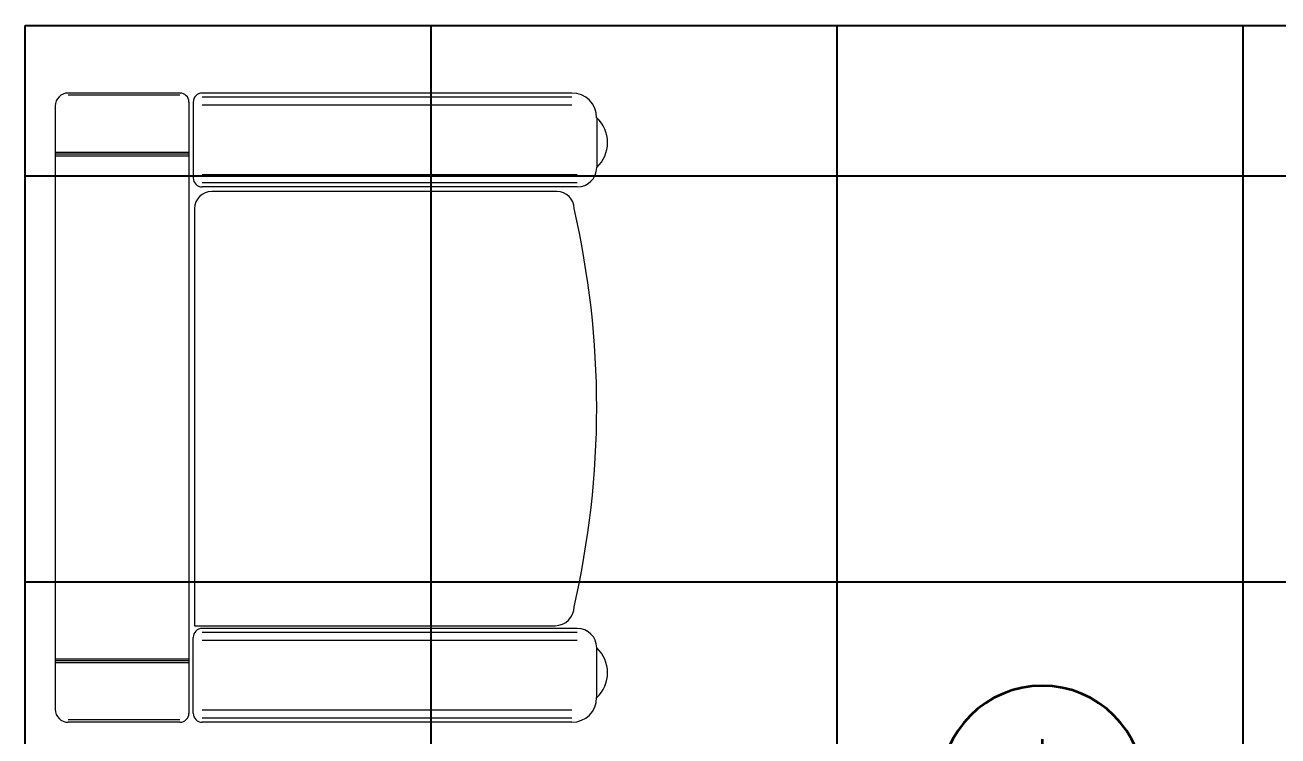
# Model space of a CAD drawing. Extents: x -12260 to 57327, y -29287 to 19916.
# Drawn here: x 3350 to 5202, y 7559 to 8610 of the extents above; entities that cross this region are included whole.
import ezdxf
from ezdxf.enums import TextEntityAlignment as Align

# ---------------------------------------------------------------- set-up
doc = ezdxf.new("R2010")
doc.units = 0
doc.header["$LTSCALE"] = 0.25
doc.linetypes.add('DASHDOT', pattern=[25.4, 12.7, -6.35, 0, -6.35])
doc.layers.add('01-First Floor$0$FALSE CEILING', color=251, linetype='Continuous')
for name, color, linetype, lineweight in [('01-First Floor$0$LOADING', 253, 'Continuous', 5), ('01-First Floor$0$Walls', 251, 'Continuous', 5), ('E-LITE-CIRC-NUMB', 6, 'Continuous', 25), ('E-LITE-CLNG @ 100', 150, 'Continuous', 35), ('E-LITE-CLNG-CNDT', 6, 'DASHDOT', 35), ('E-LITE-CTRL', 6, 'Continuous', 25), ('E-LITE-IDEN', 6, 'Continuous', 25)]:
    doc.layers.add(name, color=color, linetype=linetype, lineweight=lineweight)
doc.styles.add('DC_SIMPLEX', font='SIMPLEX.shx', dxfattribs={"width": 0.7})

# ---------------------------------------------------------------- blocks, each defined once
blk = doc.blocks.new('01-First Floor$0$single seat')
at = {"layer": '01-First Floor$0$LOADING'}
for p, q in [((-972558.1, -381684), (-972723.2, -381684)), ((-972558.1, -381687.4), (-972723.2, -381687.4)), ((-971978.9, -381684), (-972525.2, -381684)), ((-971978.9, -381689.9), (-972525.2, -381689.9)), ((-972742.2, -381703.1), (-972742.2, -382595.5)), ((-972544.8, -381697.3), (-972544.8, -382601.1)), ((-972538.5, -381697.3), (-972538.5, -381809.5)), ((-971978.9, -381701.7), (-972525.2, -381701.7)), ((-971942.2, -381720.6), (-971942.2, -381794)), ((-972544.8, -381772.1), (-972742.2, -381772.1)), ((-972544.8, -381774.6), (-972742.2, -381774.6)), ((-972544.8, -381777.1), (-972742.2, -381777.1)), ((-971971, -381805.1), (-972525.2, -381805.1)), ((-971971, -381816.9), (-972525.2, -381816.9)), ((-971971, -381822.8), (-972525.2, -381822.8)), ((-972001, -381829.5), (-972511, -381829.5)), ((-972536.4, -381854.9), (-972536.4, -382471.4)), ((-972536.4, -382471.4), (-972003.7, -382471.4)), ((-972538.5, -382600.9), (-972538.5, -382488.7)), ((-971971, -382475.4), (-972525.2, -382475.4)), ((-971971, -382481.3), (-972525.2, -382481.3)), ((-971971, -382493.1), (-972525.2, -382493.1)), ((-971942.2, -382577.6), (-971942.2, -382504.2)), ((-972544.8, -382521), (-972742.2, -382521)), ((-972544.8, -382523.6), (-972742.2, -382523.6)), ((-972544.8, -382526.1), (-972742.2, -382526.1)), ((-971978.9, -382596.4), (-972525.2, -382596.4)), ((-972558.1, -382610.8), (-972723.2, -382610.8)), ((-972558.1, -382614.2), (-972723.2, -382614.2)), ((-971978.9, -382608.3), (-972525.2, -382608.3)), ((-971978.9, -382614.2), (-972525.2, -382614.2))]:
    blk.add_line(p, q, dxfattribs=at)
for centre, radius, start, end in [((-972723.2, -381703.1), 19.1, 90, 180), ((-972558.1, -381697.3), 13.3, 0, 90), ((-972525.2, -381697.3), 13.3, 90, 180), ((-971978.9, -381720.6), 36.6, 0, 90), ((-971976, -381757.3), 49.9, 312.6462, 47.3538), ((-971971, -381794), 28.8, 270, 0), ((-972525.2, -381809.5), 13.3, 180, 270), ((-972511, -381854.9), 25.3, 90, 180), ((-972001, -381854.9), 25.3, 0, 90), ((-973252.2, -382149.1), 1310, 347.0217, 12.9783), ((-972003.7, -382443.3), 28.1, 270, 0), ((-972525.2, -382488.7), 13.3, 90, 180), ((-971971, -382504.2), 28.8, 0, 90), ((-971976, -382540.9), 49.9, 312.6462, 47.3538), ((-971978.9, -382577.6), 36.6, 270, 0), ((-972723.2, -382595.1), 19.1, 180, 270), ((-972558.1, -382600.9), 13.3, 270, 0), ((-972525.2, -382600.9), 13.3, 180, 270)]:
    blk.add_arc(centre, radius, start, end, dxfattribs=at)
blk = doc.blocks.new('01-First Floor')
at = {"layer": '01-First Floor$0$FALSE CEILING', "linetype": 'Continuous'}
for p, q in [((3950.4, 6586.9), (3950.4, 8609.1)), ((4550.4, 6586.9), (4550.4, 8609.1)), ((5150.4, 6586.9), (5150.4, 8609.1)), ((3350.4, 8386.9), (8296.4, 8386.9)), ((3350.4, 7786.9), (8296.4, 7786.9))]:
    blk.add_line(p, q, dxfattribs=at)
at = {"layer": '01-First Floor$0$FALSE CEILING'}
blk.add_lwpolyline([(3350.4, 8609.1), (8296.4, 8609.1), (8296.4, 6586.9), (3350.4, 6586.9)], close=True, dxfattribs=at)
at = {"layer": '01-First Floor$0$Walls'}
for p, q in [((5386, 8610), (3350.4, 8609.1, 0)), ((3350.4, 8609.1), (3350.4, 6586.9))]:
    blk.add_line(p, q, dxfattribs=at)
at = {"layer": '01-First Floor$0$LOADING'}
blk.add_blockref('01-First Floor$0$single seat', (976137.3, 390193.5, -0.1), dxfattribs=at)
blk = doc.blocks.new('DC_LT-CL-Point')
for p, q in [((0, -0.711), (0, 0.711)), ((0.711, 0), (-0.711, 0))]:
    blk.add_line(p, q)
blk.add_circle((0, 0), 1.5)
at = {"layer": 'E-LITE-CIRC-NUMB', "style": 'DC_SIMPLEX', "width": 0.7, "flags": 8}
blk.add_attdef('CIRCUIT', text='', height=2, rotation=360, dxfattribs=at).set_placement((-3.364, 1.5), align=Align.RIGHT)
at = {"layer": 'E-LITE-CTRL', "style": 'DC_SIMPLEX', "width": 0.7, "flags": 8}
blk.add_attdef('CONTROL', (3.364, -3.498), '', height=2, rotation=360, dxfattribs=at)
at = {"layer": 'E-LITE-IDEN', "style": 'DC_SIMPLEX', "width": 0.7, "flags": 8}
blk.add_attdef('TYPE', (3.364, 1.5), '', height=2, rotation=360, dxfattribs=at)

msp = doc.modelspace()

# ---------------------------------------------------------------- block references
at = {"layer": 'E-LITE-CLNG @ 100'}
ref = msp.add_blockref('DC_LT-CL-Point', (4853.4, 7483.3), dxfattribs=dict(at, xscale=-100, yscale=100, zscale=100, rotation=180))
ref.add_attrib('TYPE', 'LD3', (4996, 7107.1), dxfattribs={"layer": 'E-LITE-IDEN', "height": 200, "rotation": 0, "style": 'DC_SIMPLEX', "width": 0.7, "flags": 8})
at = {"layer": 'E-LITE-CLNG-CNDT'}
msp.add_blockref('01-First Floor', (0, 0), dxfattribs=at)

doc.saveas('drawing.dxf')
